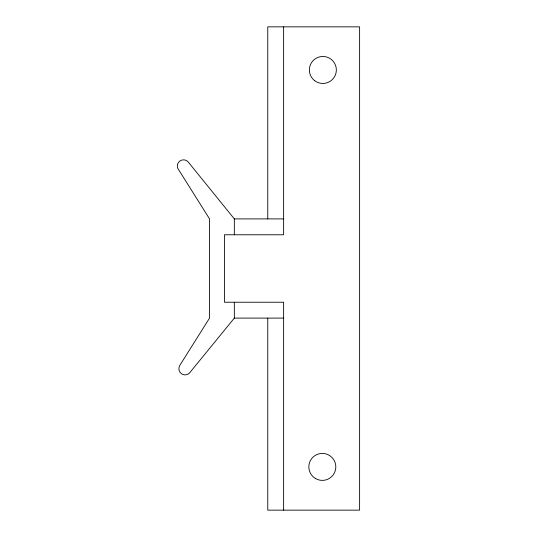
<?xml version="1.0" encoding="UTF-8"?>
<svg xmlns="http://www.w3.org/2000/svg" width="537" height="537" viewBox="0 0 537 537"><rect width="100%" height="100%" fill="white"/><g stroke="black" fill="none" stroke-linecap="round" stroke-linejoin="round"><path stroke-width="0.81" d="M234.333 302.23L234.333 318.099L189.279 373.282A6.216 6.216 0 0 1 179.747 365.496L209.537 318.099L209.537 218.901L177.794 168.39A6.202 6.202 0 0 1 179.794 161.107L181.197 160.308A6.202 6.202 0 0 1 188.48 162.315L234.333 218.901L234.333 234.77M234.333 218.901L283.63 218.901M234.333 318.099L283.63 318.099M283.63 26.85L283.63 234.77L224.412 234.77L224.412 302.23L283.63 302.23L283.63 510.15M267.762 218.901L267.762 26.85L359.615 26.85L359.615 510.15L267.762 510.15L267.762 318.099M315.575 478.581A13.492 13.492 0 0 0 335.813 466.901A13.492 13.492 0 0 0 315.575 455.215A13.492 13.492 0 0 0 315.575 478.581M314.467 80.53A13.492 13.492 0 0 0 336.202 71.945A13.492 13.492 0 0 0 317.897 57.412A13.492 13.492 0 0 0 314.467 80.53"/></g></svg>
